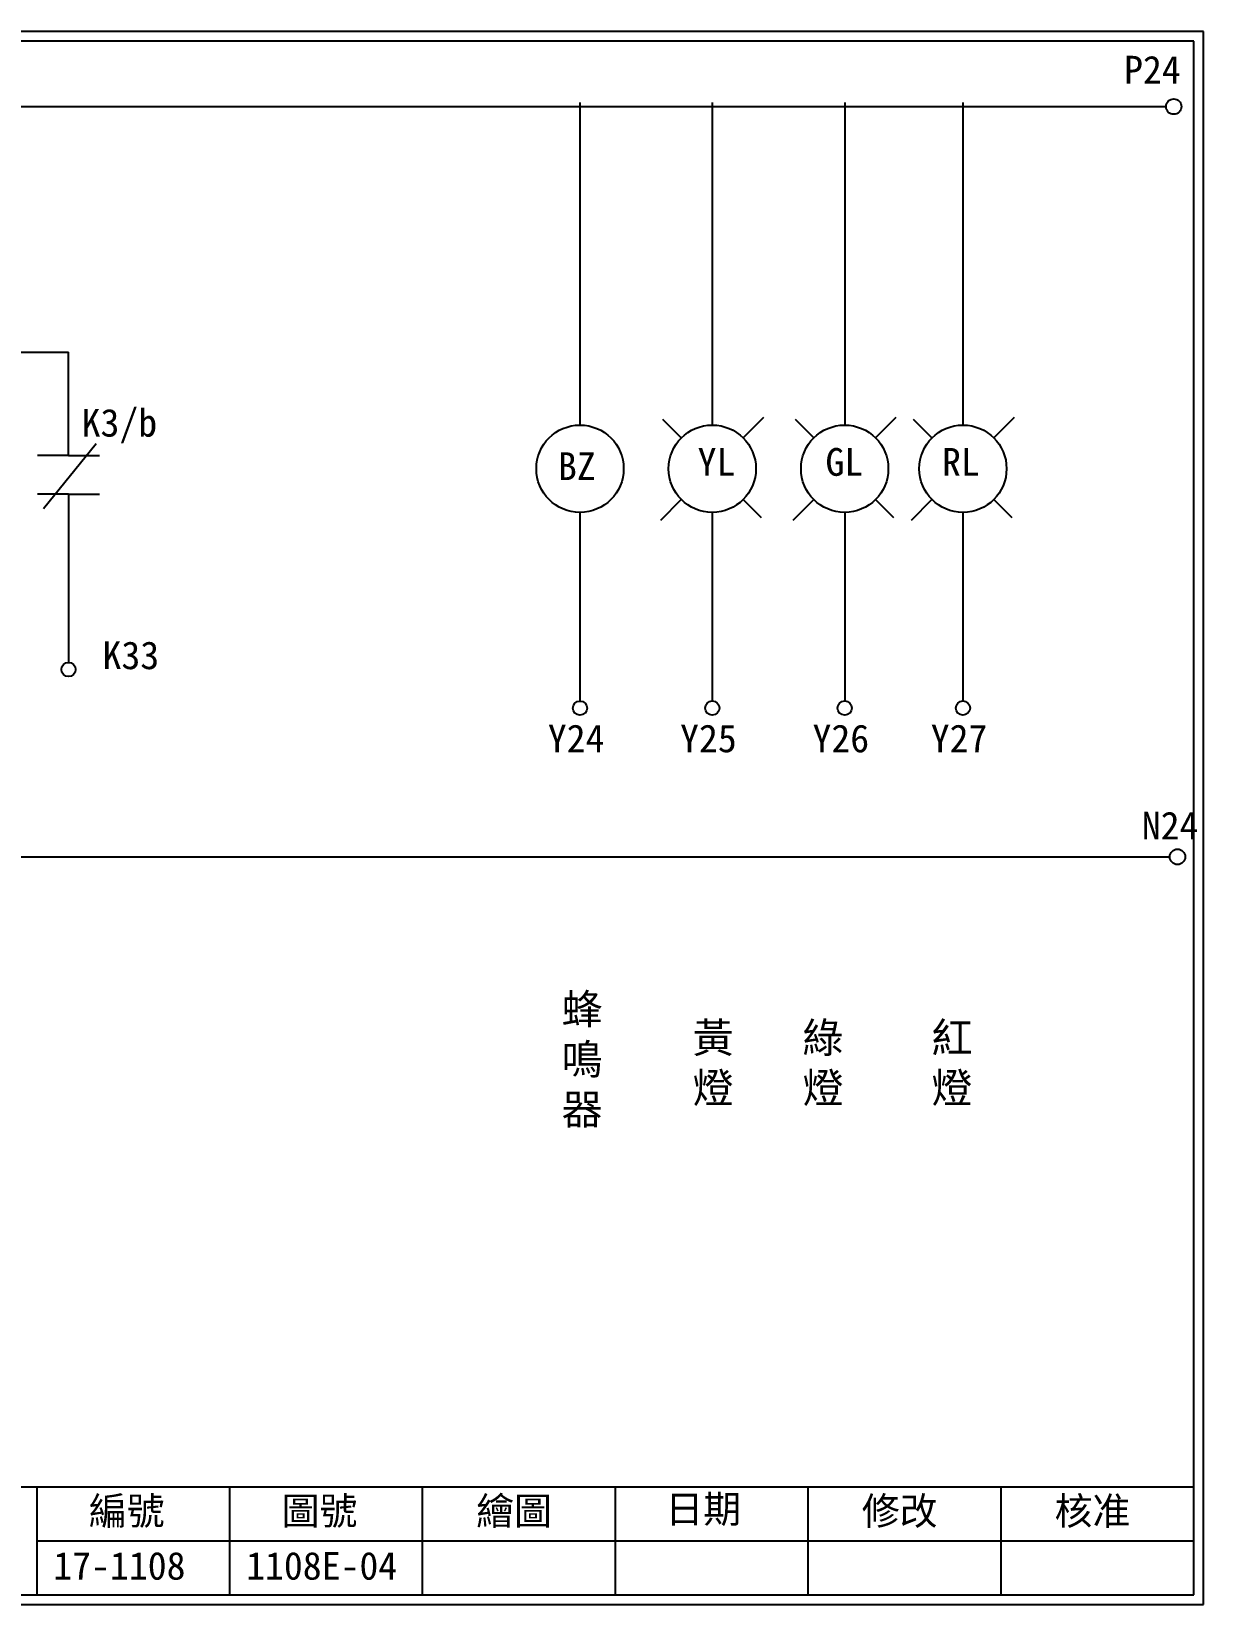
# Model space of a CAD drawing. Extents: x 889 to 1176, y 251 to 455.
# Drawn here: x 1024.1 to 1176.1, y 251.2 to 455.2 of the extents above; entities that cross this region are included whole.
import ezdxf

# ---------------------------------------------------------------- set-up
doc = ezdxf.new("R2010")
doc.units = 0
doc.layers.get('0').update_dxf_attribs({"linetype": 'CONTINUOUS'})
doc.layers.add('標尺寸層', color=3, linetype='CONTINUOUS')
doc.styles.add('CNS', font='romanc.shx', dxfattribs={"bigfont": 'chineset.shx'})
doc.styles.add('STSL', font='kaiu.ttf')

msp = doc.modelspace()

# ---------------------------------------------------------------- linework, layer by layer
for p, q in [((1176.07, 455.16), (889.07, 455.16)), ((1176.07, 251.2), (1176.07, 455.16)), ((1174.82, 453.91), (890.32, 453.91)), ((1174.82, 252.44), (1174.82, 453.91)), ((893.61, 445.42), (1171.21, 445.42)), ((1095.22, 445.96), (1095.22, 404.13)), ((1112.37, 445.96), (1112.37, 404.13)), ((1129.54, 445.96), (1129.54, 404.13)), ((1144.87, 445.96), (1144.87, 404.13)), ((1108.36, 402.47), (1105.98, 404.86)), ((1116.37, 402.47), (1119.04, 405.14)), ((1125.53, 402.47), (1123.15, 404.86)), ((1133.54, 402.47), (1136.21, 405.14)), ((1140.86, 402.47), (1138.48, 404.86)), ((1148.87, 402.47), (1151.54, 405.14)), ((1028.9, 400.19), (1024.9, 400.19)), ((1028.9, 400.19), (1032.9, 400.19)), ((1028.9, 395.19), (1024.9, 395.19)), ((1028.9, 395.19), (1028.9, 373.35)), ((1028.9, 395.19), (1032.9, 395.19)), ((1105.7, 391.8), (1108.36, 394.46)), ((1118.75, 392.08), (1116.37, 394.46)), ((1122.87, 391.8), (1125.53, 394.46)), ((1135.92, 392.08), (1133.54, 394.46)), ((1138.2, 391.8), (1140.86, 394.46)), ((1151.25, 392.08), (1148.87, 394.46)), ((1095.22, 392.8), (1095.22, 368.35)), ((1112.37, 392.81), (1112.37, 368.36)), ((1129.54, 392.81), (1129.54, 368.36)), ((1144.87, 392.81), (1144.87, 368.36)), ((893.82, 348.15), (1171.69, 348.15)), ((890.32, 266.44), (1174.82, 266.44)), ((1024.82, 252.44), (1024.82, 266.44)), ((1049.82, 252.44), (1049.82, 266.44)), ((1074.82, 252.44), (1074.82, 266.44)), ((1099.82, 252.44), (1099.82, 266.44)), ((1124.82, 252.44), (1124.82, 266.44)), ((1149.82, 252.44), (1149.82, 266.44)), ((1024.82, 259.44), (1174.82, 259.44)), ((889.07, 251.2), (1176.07, 251.2)), ((890.32, 252.44), (1174.82, 252.44))]:
    msp.add_line(p, q)
for centre, radius in [((1172.21, 445.42), 1), ((1095.22, 398.47), 5.66), ((1112.37, 398.47), 5.66), ((1129.54, 398.47), 5.66), ((1144.87, 398.47), 5.66), ((1028.9, 372.43), 0.92), ((1095.22, 367.43), 0.92), ((1112.37, 367.44), 0.92), ((1129.54, 367.44), 0.92), ((1144.87, 367.44), 0.92), ((1172.69, 348.15), 1)]:
    msp.add_circle(centre, radius)
at = {"layer": '標尺寸層', "color": 0}
for p, q in [((1011.85, 413.6), (1028.9, 413.6)), ((1028.9, 400.19), (1028.9, 413.6)), ((1025.66, 393.33), (1032.48, 401.73))]:
    msp.add_line(p, q, dxfattribs=at)

# ---------------------------------------------------------------- texts
at = {"style": 'STSL'}
for s, p in [('P24', (1165.77, 448.41)), ('K3/b', (1030.6, 402.63)), ('BZ', (1092.36, 397)), ('YL', (1110.47, 397.55)), ('GL', (1127.05, 397.55)), ('RL', (1142.16, 397.55)), ('K33', (1033.31, 372.48)), ('Y24', (1091.05, 361.7)), ('Y25', (1108.2, 361.7)), ('Y26', (1125.37, 361.7)), ('Y27', (1140.7, 361.7)), ('N24', (1168.07, 350.4)), ('編號', (1031.54, 261.53)), ('圖號', (1056.54, 261.53)), ('繪圖', (1081.76, 261.53)), ('日期', (1106.29, 261.78)), ('修改', (1131.76, 261.53)), ('核准', (1156.76, 261.53)), ('17-1108', (1026.93, 254.42)), ('1108E-04', (1051.93, 254.42))]:
    msp.add_text(s, height=3.6, dxfattribs=at).set_placement(p)
at = {"char_height": 3.9, "width": 2.8481, "attachment_point": 5, "style": 'CNS'}
for s, insert in [('{\\fDFKai-SB|b0|i0|c136|p65;\\T1.1;\\C0;蜂鳴器}', (1095.76, 321.69)), ('{\\fDFKai-SB|b0|i0|c136|p65;黃燈}', (1112.48, 321.24)), ('{\\fDFKai-SB|b0|i0|c136|p65;綠燈}', (1126.74, 321.24)), ('{\\fDFKai-SB|b0|i0|c136|p65;紅燈}', (1143.45, 321.24))]:
    msp.add_mtext(s, dxfattribs=dict(at, insert=insert))

doc.saveas('drawing.dxf')
